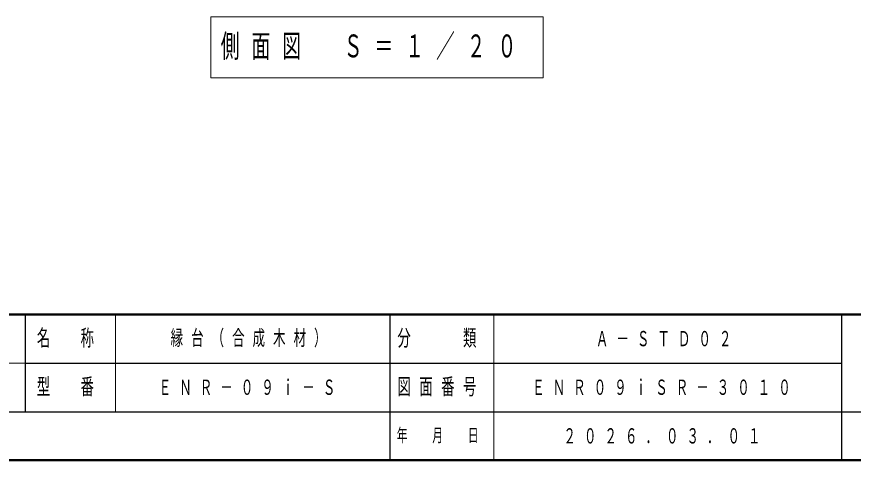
# Model space of a CAD drawing. Units: millimetres on the paper, scale 1:20. Extents: x -385 to 0, y 0 to 267.
# Drawn here: x -188.7 to -68.3, y 0 to 63.9 of the extents above; entities that cross this region are included whole.
import ezdxf

# ---------------------------------------------------------------- set-up
doc = ezdxf.new("R2010")
doc.units = ezdxf.units.MM
doc.layers.add('LY_1', color=7, linetype='Continuous', lineweight=25)
doc.layers.add('LY_2', color=7, linetype='Continuous', lineweight=13)
doc.styles.add('ＭＳ ゴシック', font='')
doc.styles.get('ＭＳ ゴシック').set_extended_font_data('MS Gothic')

msp = doc.modelspace()

# ---------------------------------------------------------------- linework, layer by layer
at = {"layer": 'LY_1', "lineweight": 13}
for p, q in [((-160.738, 63.875), (-160.738, 55.075)), ((-112.938, 63.875), (-160.738, 63.875)), ((-112.938, 55.075), (-112.938, 63.875)), ((-160.738, 55.075), (-112.938, 55.075))]:
    msp.add_line(p, q, dxfattribs=at)
at = {"layer": 'LY_2', "lineweight": 50}
for p, q in [((-385, 21), (0, 21)), ((-385, 0), (0, 0))]:
    msp.add_line(p, q, dxfattribs=at)
at = {"layer": 'LY_2', "color": 211, "lineweight": 25}
for p, q in [((-187.5, 21), (-187.5, 7)), ((-135, 21), (-135, 0)), ((-70, 21), (-70, 0)), ((-187.5, 14), (-70, 14)), ((-242.5, 7), (0, 7))]:
    msp.add_line(p, q, dxfattribs=at)
at = {"layer": 'LY_2'}
for p, q in [((-174.5, 21), (-174.5, 7)), ((-120, 21), (-120, 0)), ((-242.5, 14), (-187.5, 14))]:
    msp.add_line(p, q, dxfattribs=at)

# ---------------------------------------------------------------- texts
at = {"layer": 'LY_1', "style": 'ＭＳ ゴシック'}
for s, insert, char_height, attachment_point in [('\\T1.64;\\W0.6;側面図\u3000Ｓ＝１／２０', (-159.338, 59.475), 3.299, 4), ('\\T1.64;\\W0.6;縁台（合成木材）', (-154.75, 17.5), 2.199, 5), ('\\T1.64;\\W0.6;Ａ－ＳＴＤ０２', (-95, 17.5), 2.199, 5), ('\\T1.64;\\W0.6;ＥＮＲ－０９ｉ－Ｓ', (-168.25, 10.5), 2.199, 4), ('\\T1.64;\\W0.6;ＥＮＲ０９ｉＳＲ－３０１０', (-114.5, 10.5), 2.199, 4), ('\\T1.64;\\W0.6;２０２６．０３．０１', (-110, 3.5), 2.199, 4)]:
    msp.add_mtext(s, dxfattribs=dict(at, insert=insert, char_height=char_height, attachment_point=attachment_point))
at = {"layer": 'LY_2', "color": 4, "attachment_point": 4, "style": 'ＭＳ ゴシック'}
for s, insert, char_height in [('\\T1.64;\\W0.6;名\u3000称', (-185.8, 17.5), 2.346), ('\\T1.64;\\W0.6;分\u3000\u3000類', (-133.9, 17.5), 2.346), ('\\T1.64;\\W0.6;型\u3000番', (-185.8, 10.5), 2.346), ('\\T1.64;\\W0.6;図面番号', (-133.9, 10.5), 2.346), ('\\T1.64;\\W0.6;年\u3000月\u3000日', (-134, 3.5), 1.906)]:
    msp.add_mtext(s, dxfattribs=dict(at, insert=insert, char_height=char_height))

doc.saveas('drawing.dxf')
